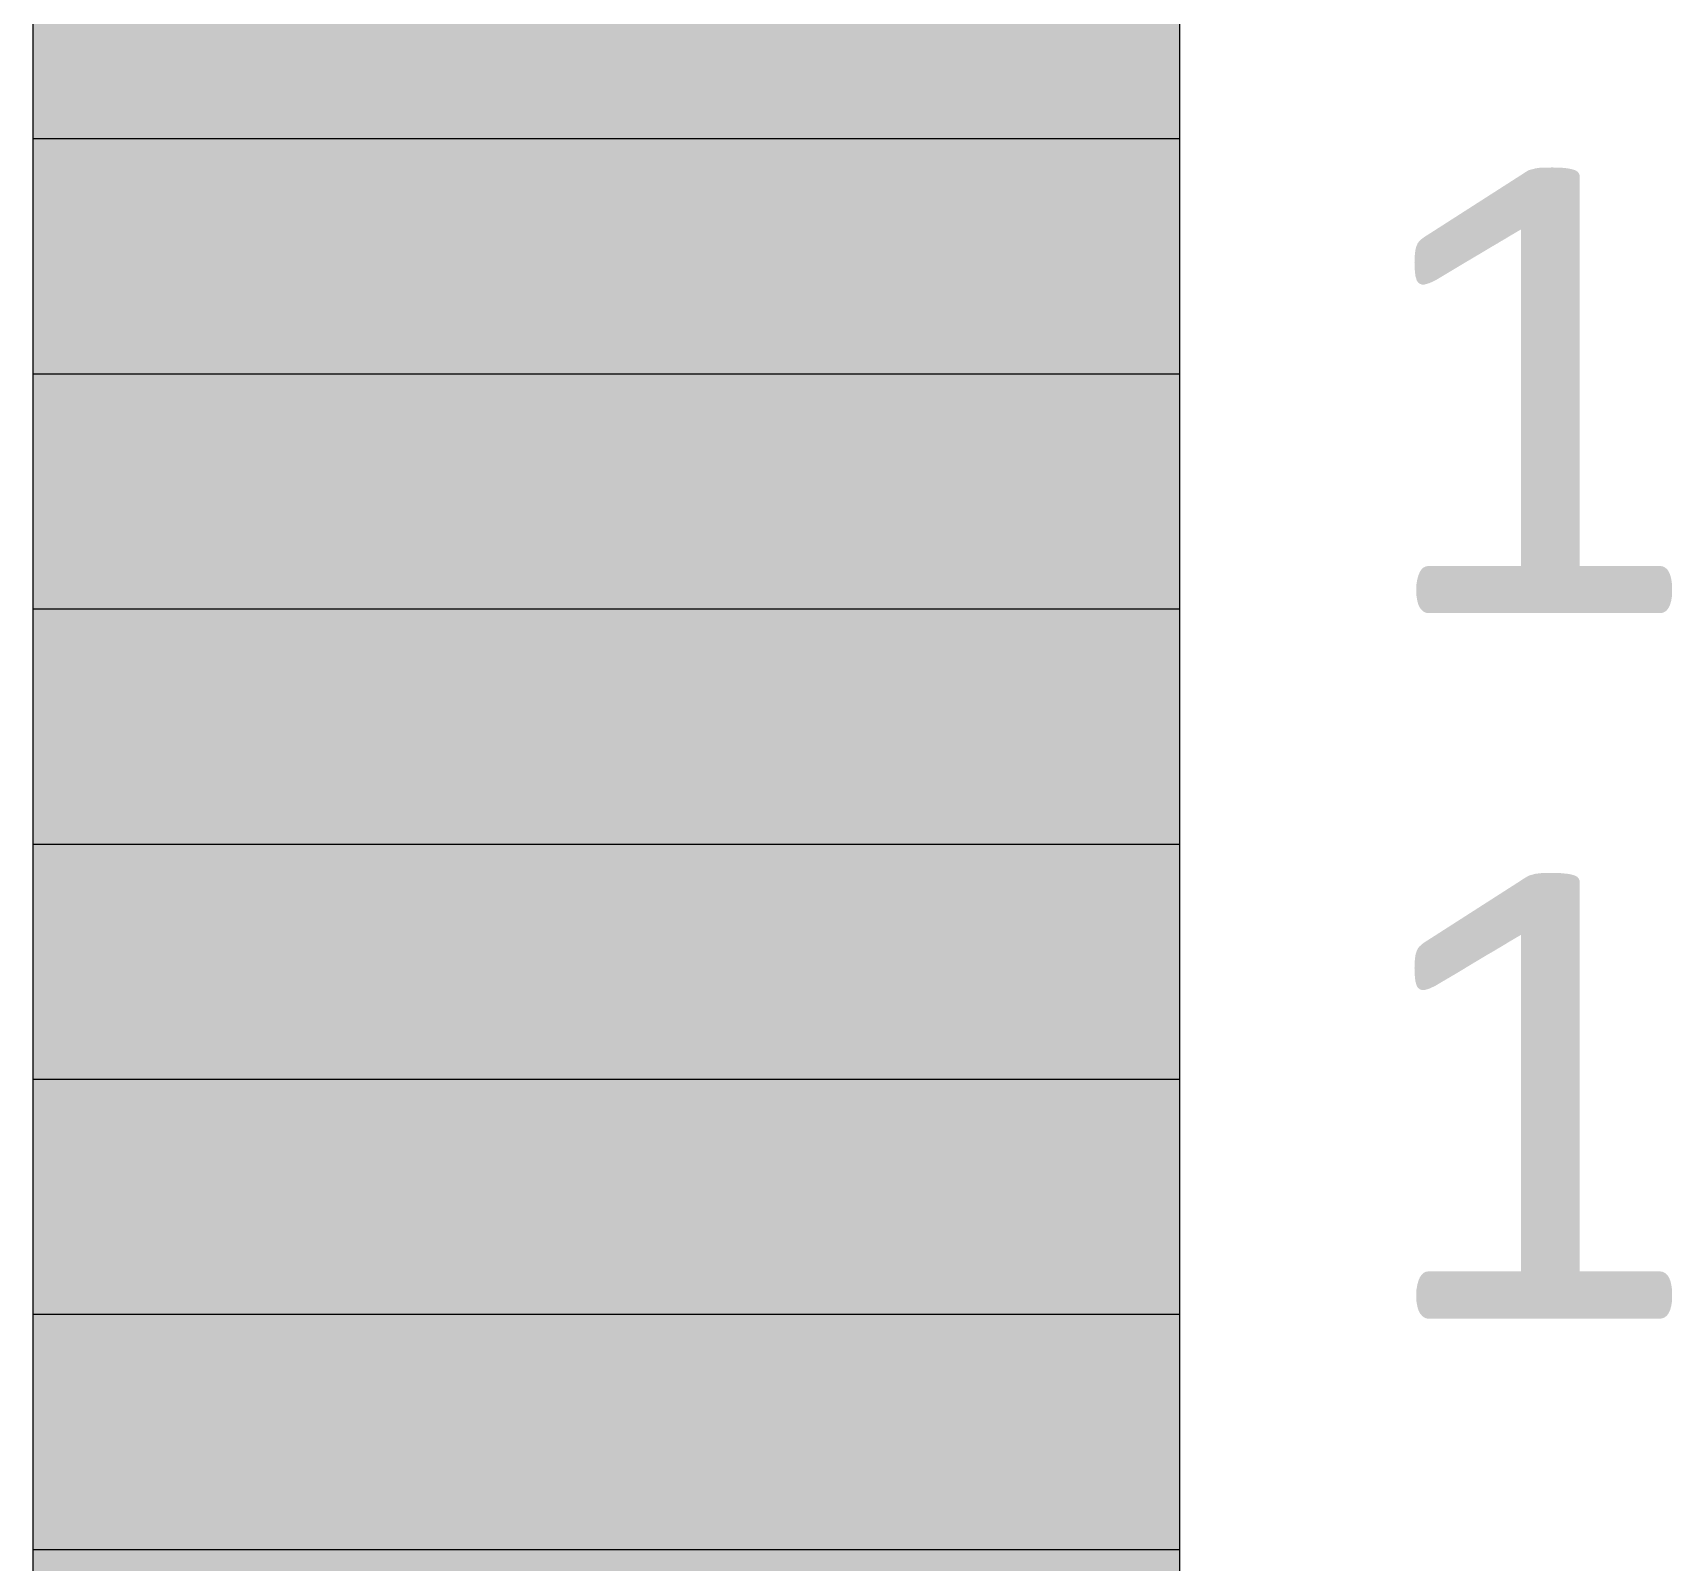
# Model space of a CAD drawing. Header units: inches. Extents: x 79.49066 to 79.49309, y 16.68944 to 16.6915.
# Drawn here: x 79.4928573 to 79.4929736, y 16.6899278 to 16.6900364 of the extents above; entities that cross this region are included whole.
import ezdxf

# ---------------------------------------------------------------- set-up
doc = ezdxf.new("R2010")
doc.units = ezdxf.units.IN
doc.header["$MEASUREMENT"] = 0
doc.layers.add('GSLAYER', color=7, linetype='CONTINUOUS')

msp = doc.modelspace()

# ---------------------------------------------------------------- hatches: boundary and pattern name
at = {"layer": 'GSLAYER', "true_color": 0x1911ff}
msp.add_hatch(color=5, dxfattribs=at).paths.add_polyline_path([(79.49293868, 16.69002892), (79.49293868, 16.69004562), (79.49285726, 16.69004562), (79.49285726, 16.69002892)])
at = {"layer": 'GSLAYER', "true_color": 0x2317ff}
msp.add_hatch(color=180, dxfattribs=at).paths.add_polyline_path([(79.49293868, 16.69001222), (79.49293868, 16.69002892), (79.49285726, 16.69002892), (79.49285726, 16.69001222)])
at = {"layer": 'GSLAYER', "true_color": 0x000000}
for points in [[(79.49296707, 16.69002247), (79.49296707, 16.69002619), (79.49296706, 16.69002633), (79.492967, 16.69002647), (79.4929669, 16.69002658), (79.49296689, 16.69002659), (79.49296679, 16.69002665), (79.49296671, 16.69002669), (79.49296667, 16.6900267), (79.49296645, 16.69002676), (79.49296625, 16.6900268), (79.4929661, 16.69002682), (79.49296592, 16.69002684), (79.49296567, 16.69002686), (79.49296567, 16.69002686), (79.49296513, 16.69002687), (79.4929644, 16.69002686), (79.4929644, 16.69002686), (79.49296413, 16.69002684), (79.49296404, 16.69002682), (79.49296389, 16.6900268), (79.49296377, 16.69002676), (79.49296353, 16.6900267), (79.4929635, 16.69002669), (79.49296339, 16.69002665), (79.4929633, 16.69002659), (79.49296329, 16.69002658), (79.49296311, 16.69002647), (79.4929629, 16.69002633), (79.49296268, 16.69002619), (79.49295688, 16.69002247)], [(79.49295608, 16.69001856), (79.49295609, 16.69001857), (79.49295623, 16.69001861), (79.49295641, 16.69001866), (79.49295643, 16.69001867), (79.49295663, 16.69001876), (79.49295682, 16.69001885), (79.49295687, 16.69001888), (79.49295739, 16.69001919), (79.49295809, 16.69001961), (79.49295894, 16.69002012), (79.49295958, 16.6900205), (79.49296012, 16.69002082), (79.49296057, 16.69002109), (79.49296094, 16.69002131), (79.49296125, 16.69002149), (79.49296151, 16.69002165), (79.49296176, 16.69002179), (79.492962, 16.69002194), (79.4929629, 16.69002247), (79.49295688, 16.69002247), (79.49295605, 16.69002194), (79.49295585, 16.69002179), (79.49295569, 16.69002165), (79.49295557, 16.69002149), (79.49295549, 16.69002131), (79.49295542, 16.69002109), (79.49295538, 16.69002082), (79.49295535, 16.6900205), (79.49295534, 16.69002012), (79.49295536, 16.69001961), (79.4929554, 16.69001919), (79.49295549, 16.69001888), (79.4929555, 16.69001885), (79.49295555, 16.69001876), (79.49295563, 16.69001867), (79.49295565, 16.69001866), (79.49295572, 16.69001861), (79.49295583, 16.69001857), (79.49295585, 16.69001856), (79.49295595, 16.69001855)], [(79.49296707, 16.68999857), (79.49296707, 16.69002247), (79.4929629, 16.69002247), (79.4929629, 16.68999857)], [(79.49297276, 16.68999522), (79.49297293, 16.68999524), (79.49297309, 16.6899953), (79.49297324, 16.68999541), (79.49297337, 16.68999558), (79.49297348, 16.6899958), (79.49297356, 16.68999609), (79.49297362, 16.68999644), (79.49297363, 16.68999687), (79.49297362, 16.68999727), (79.49297357, 16.68999762), (79.4929735, 16.68999791), (79.4929734, 16.68999814), (79.49297328, 16.68999833), (79.49297312, 16.68999846), (79.49297295, 16.68999854), (79.49297276, 16.68999857), (79.49295634, 16.68999857), (79.49295615, 16.68999854), (79.49295598, 16.68999846), (79.49295584, 16.68999833), (79.49295572, 16.68999814), (79.49295562, 16.68999791), (79.49295554, 16.68999762), (79.49295548, 16.68999727), (79.49295546, 16.68999687), (79.49295548, 16.68999644), (79.49295554, 16.68999609), (79.49295562, 16.6899958), (79.49295574, 16.68999558), (79.49295588, 16.68999541), (79.49295602, 16.6899953), (79.49295617, 16.68999524), (79.49295634, 16.68999522)], [(79.49296707, 16.68997237), (79.49296707, 16.68997609), (79.49296706, 16.68997623), (79.492967, 16.68997637), (79.4929669, 16.68997648), (79.49296689, 16.68997649), (79.49296679, 16.68997654), (79.49296671, 16.68997659), (79.49296667, 16.6899766), (79.49296645, 16.68997666), (79.49296625, 16.6899767), (79.4929661, 16.68997672), (79.49296592, 16.68997673), (79.49296567, 16.68997676), (79.49296567, 16.68997676), (79.49296513, 16.68997677), (79.4929644, 16.68997676), (79.4929644, 16.68997676), (79.49296413, 16.68997673), (79.49296404, 16.68997672), (79.49296389, 16.6899767), (79.49296377, 16.68997666), (79.49296353, 16.6899766), (79.4929635, 16.68997659), (79.49296339, 16.68997654), (79.4929633, 16.68997649), (79.49296329, 16.68997648), (79.49296311, 16.68997637), (79.4929629, 16.68997623), (79.49296268, 16.68997609), (79.49295688, 16.68997237)], [(79.49295608, 16.68996846), (79.49295609, 16.68996846), (79.49295623, 16.6899685), (79.49295641, 16.68996856), (79.49295643, 16.68996857), (79.49295663, 16.68996866), (79.49295682, 16.68996875), (79.49295687, 16.68996878), (79.49295739, 16.68996909), (79.49295809, 16.6899695), (79.49295894, 16.68997001), (79.49295958, 16.6899704), (79.49296012, 16.68997072), (79.49296057, 16.68997099), (79.49296094, 16.6899712), (79.49296125, 16.68997139), (79.49296151, 16.68997154), (79.49296176, 16.68997169), (79.492962, 16.68997184), (79.4929629, 16.68997237), (79.49295688, 16.68997237), (79.49295605, 16.68997184), (79.49295585, 16.68997169), (79.49295569, 16.68997154), (79.49295557, 16.68997139), (79.49295549, 16.6899712), (79.49295542, 16.68997099), (79.49295538, 16.68997072), (79.49295535, 16.6899704), (79.49295534, 16.68997001), (79.49295536, 16.6899695), (79.4929554, 16.68996909), (79.49295549, 16.68996878), (79.4929555, 16.68996875), (79.49295555, 16.68996866), (79.49295563, 16.68996857), (79.49295565, 16.68996856), (79.49295572, 16.6899685), (79.49295583, 16.68996846), (79.49295585, 16.68996846), (79.49295595, 16.68996845)], [(79.49296707, 16.68994847), (79.49296707, 16.68997237), (79.4929629, 16.68997237), (79.4929629, 16.68994847)], [(79.49297276, 16.68994511), (79.49297293, 16.68994513), (79.49297309, 16.6899452), (79.49297324, 16.68994531), (79.49297337, 16.68994548), (79.49297348, 16.6899457), (79.49297356, 16.68994599), (79.49297362, 16.68994634), (79.49297363, 16.68994676), (79.49297362, 16.68994717), (79.49297357, 16.68994752), (79.4929735, 16.68994781), (79.4929734, 16.68994804), (79.49297328, 16.68994822), (79.49297312, 16.68994836), (79.49297295, 16.68994844), (79.49297276, 16.68994847), (79.49295634, 16.68994847), (79.49295615, 16.68994844), (79.49295598, 16.68994836), (79.49295584, 16.68994822), (79.49295572, 16.68994804), (79.49295562, 16.68994781), (79.49295554, 16.68994752), (79.49295548, 16.68994717), (79.49295546, 16.68994676), (79.49295548, 16.68994634), (79.49295554, 16.68994599), (79.49295562, 16.6899457), (79.49295574, 16.68994548), (79.49295588, 16.68994531), (79.49295602, 16.6899452), (79.49295617, 16.68994513), (79.49295634, 16.68994511)]]:
    msp.add_hatch(color=18, dxfattribs=at).paths.add_polyline_path(points)
at = {"layer": 'GSLAYER', "true_color": 0x2d1eff}
msp.add_hatch(color=180, dxfattribs=at).paths.add_polyline_path([(79.49293868, 16.68999552), (79.49293868, 16.69001222), (79.49285726, 16.69001222), (79.49285726, 16.68999552)])
at = {"layer": 'GSLAYER', "true_color": 0x3724ff}
msp.add_hatch(color=180, dxfattribs=at).paths.add_polyline_path([(79.49293868, 16.68997882), (79.49293868, 16.68999552), (79.49285726, 16.68999552), (79.49285726, 16.68997882)])
at = {"layer": 'GSLAYER', "true_color": 0x402bff}
msp.add_hatch(color=180, dxfattribs=at).paths.add_polyline_path([(79.49293868, 16.68996212), (79.49293868, 16.68997882), (79.49285726, 16.68997882), (79.49285726, 16.68996212)])
at = {"layer": 'GSLAYER', "true_color": 0x4a32ff}
msp.add_hatch(color=180, dxfattribs=at).paths.add_polyline_path([(79.49293868, 16.68994542), (79.49293868, 16.68996212), (79.49285726, 16.68996212), (79.49285726, 16.68994542)])
at = {"layer": 'GSLAYER', "true_color": 0x5438ff}
msp.add_hatch(color=180, dxfattribs=at).paths.add_polyline_path([(79.49293868, 16.68992872), (79.49293868, 16.68994542), (79.49285726, 16.68994542), (79.49285726, 16.68992872)])
at = {"layer": 'GSLAYER', "true_color": 0x5e3fff}
msp.add_hatch(color=173, dxfattribs=at).paths.add_polyline_path([(79.49293868, 16.68991202), (79.49293868, 16.68992872), (79.49285726, 16.68992872), (79.49285726, 16.68991202)])

# ---------------------------------------------------------------- linework, layer by layer
at = {"layer": 'GSLAYER', "color": 18, "true_color": 0x000000, "flags": 128}
msp.add_lwpolyline([(79.49285726, 16.68981181), (79.49293868, 16.68981181), (79.49293868, 16.69111448), (79.49285726, 16.69111448)], close=True, dxfattribs=at)
at = {"layer": 'GSLAYER', "color": 253, "true_color": 0xb3b3b3, "flags": 128}
for points in [[(79.49285726, 16.69002892), (79.49293868, 16.69002892)], [(79.49285726, 16.68999552), (79.49293868, 16.68999552)], [(79.49285726, 16.68997882), (79.49293868, 16.68997882)], [(79.49285726, 16.68994542), (79.49293868, 16.68994542)], [(79.49285726, 16.68992872), (79.49293868, 16.68992872)]]:
    msp.add_lwpolyline(points, dxfattribs=at)
at = {"layer": 'GSLAYER', "color": 18, "true_color": 0x000000, "flags": 128}
for points in [[(79.49285726, 16.69001222), (79.49293868, 16.69001222)], [(79.49285726, 16.68996212), (79.49293868, 16.68996212)]]:
    msp.add_lwpolyline(points, dxfattribs=at)

doc.saveas('drawing.dxf')
